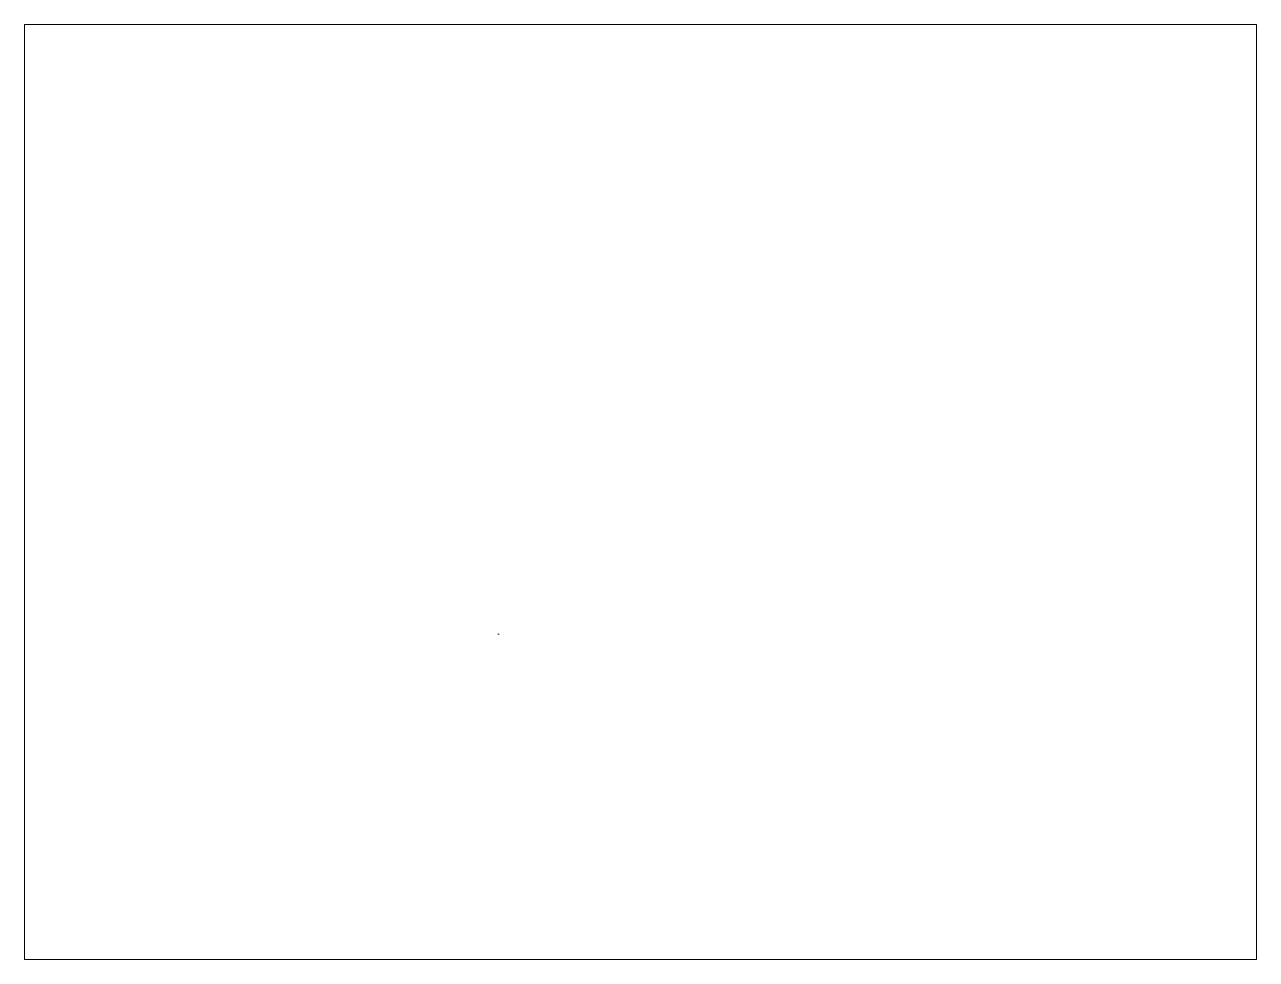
# Paper-space layout 'Layout2' of a CAD drawing. Extents: x 26 to 231, y 20 to 176.
# The model-space entities are those that its viewports show. They can reach past a viewport. Long polylines and large blocks are cut down to what shows.
import ezdxf

# ---------------------------------------------------------------- set-up
doc = ezdxf.new("R2010")
doc.units = 13
doc.layers.add('MAGNET', color=11, linetype='Continuous')

msp = doc.modelspace()

# ---------------------------------------------------------------- linework, layer by layer
at = {"layer": 'MAGNET'}
msp.add_lwpolyline([(-469.9, -470.1), (-470.1, -470.1), (-470.1, -472.1), (-469.9, -472.1)], close=True, dxfattribs=at)

psp = doc.layouts.new('Layout2')

# ---------------------------------------------------------------- viewports
at = {"layer": '0', "view_target_point": (-10, -10)}
psp.add_viewport(center=(128.5, 97.5), size=(205.6, 156), view_center_point=(0, 0), view_height=3030, dxfattribs=at)

doc.saveas('drawing.dxf')
